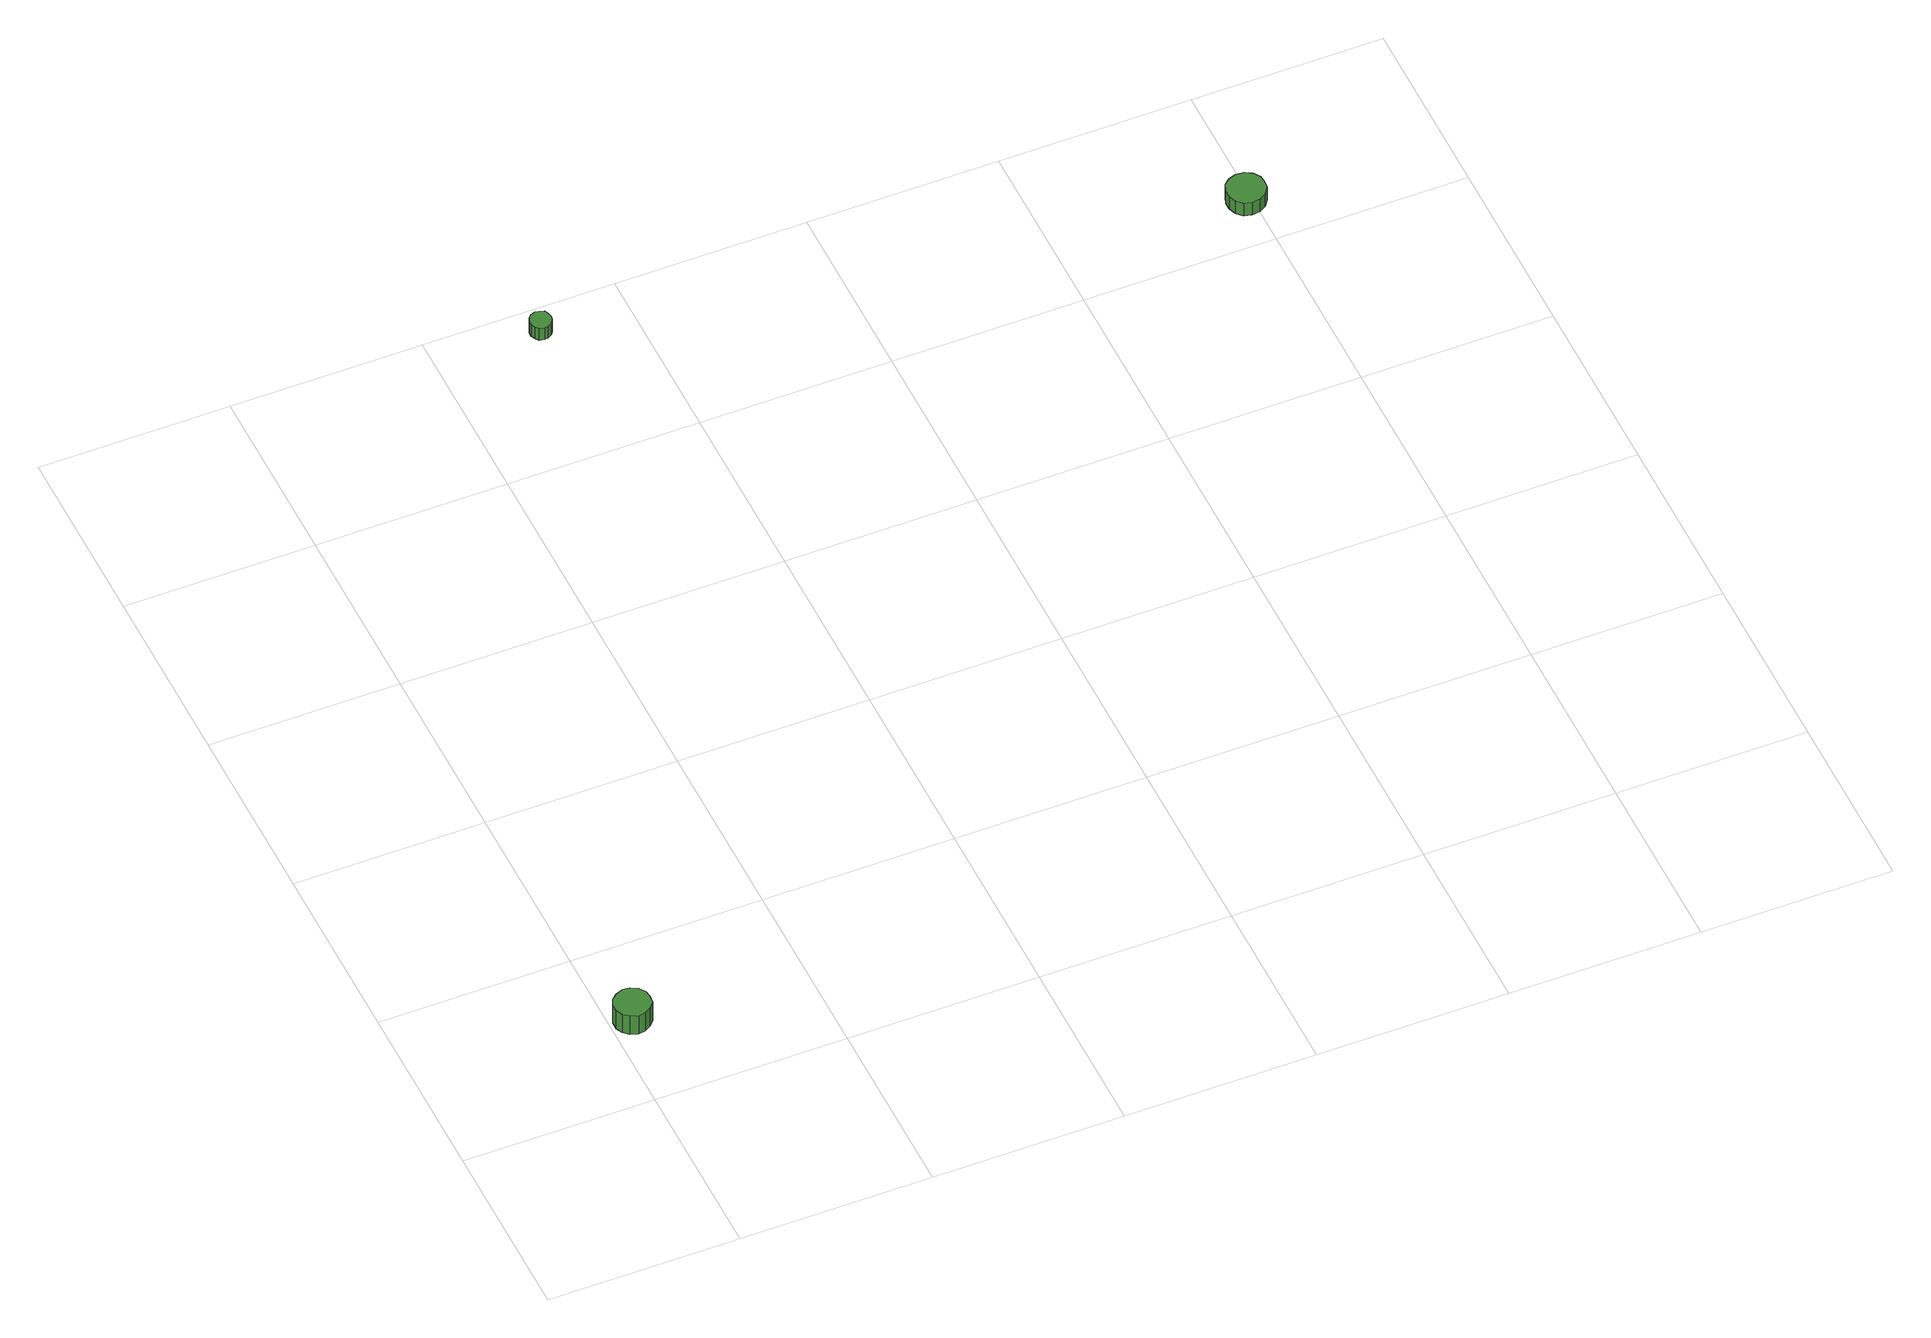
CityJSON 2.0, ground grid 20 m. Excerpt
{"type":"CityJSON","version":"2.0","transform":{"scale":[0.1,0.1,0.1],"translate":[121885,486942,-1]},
"CityObjects":{
"tree1":{"type":"SolitaryVegetationObject","attributes":{"function":"something"},"geometry":[{"type":"MultiSurface","lod":"1","boundaries":[[[0,1,2,3,4,5,6,7,8,9,10,11,12,13,14]],[[15,16,17,18,19,20,21,22,23,24,25,26,27,28,29]],[[0,29,28,1]],[[1,28,27,2]],[[2,27,26,3]],[[3,26,25,4]],[[4,25,24,5]],[[5,24,23,6]],[[6,23,22,7]],[[7,22,21,8]],[[8,21,20,9]],[[9,20,19,10]],[[10,19,18,11]],[[11,18,17,12]],[[12,17,16,13]],[[13,16,15,14]],[[14,15,29,0]]]}]},
"tree2":{"type":"SolitaryVegetationObject","attributes":{"function":"something"}},
"tree3":{"type":"SolitaryVegetationObject","attributes":{"function":"something"}},
"tree4":{"type":"SolitaryVegetationObject","attributes":{"function":"something"}},
"tree5":{"type":"SolitaryVegetationObject","attributes":{"function":"something"},"geometry":[{"type":"MultiSurface","lod":"1","boundaries":[[[30,31,32,33,34,35,36,37,38,39,40,41,42,43,44]],[[45,46,47,48,49,50,51,52,53,54,55,56,57,58,59]],[[30,59,58,31]],[[31,58,57,32]],[[32,57,56,33]],[[33,56,55,34]],[[34,55,54,35]],[[35,54,53,36]],[[36,53,52,37]],[[37,52,51,38]],[[38,51,50,39]],[[39,50,49,40]],[[40,49,48,41]],[[41,48,47,42]],[[42,47,46,43]],[[43,46,45,44]],[[44,45,59,30]]]}]},
"tree6":{"type":"SolitaryVegetationObject","attributes":{"function":"something"}},
"tree7":{"type":"SolitaryVegetationObject","attributes":{"function":"something"},"geometry":[{"type":"MultiSurface","lod":"1","boundaries":[[[60,61,62,63,64,65,66,67,68,69,70,71,72,73,74]],[[75,76,77,78,79,80,81,82,83,84,85,86,87,88,89]],[[60,89,88,61]],[[61,88,87,62]],[[62,87,86,63]],[[63,86,85,64]],[[64,85,84,65]],[[65,84,83,66]],[[66,83,82,67]],[[67,82,81,68]],[[68,81,80,69]],[[69,80,79,70]],[[70,79,78,71]],[[71,78,77,72]],[[72,77,76,73]],[[73,76,75,74]],[[74,75,89,60]]]}]}
},
"vertices":[
[40,102,36],[39,110,36],[34,116,36],[27,120,36],[20,121,36],[12,118,36],[6,113,36],[3,106,36],[3,98,36],[6,91,36],[12,86,36],[20,83,36],[27,84,36],[34,88,36],[39,94,36],[39,94,11],[34,88,11],[27,84,11],[20,83,11],[12,86,11],[6,91,11],[3,98,11],[3,106,11],[6,113,11],[12,118,11],[20,121,11],[27,120,11],[34,116,11],[39,110,11],[40,102,11],
[321,970,25],[320,975,25],[318,979,25],[313,981,25],[309,982,25],[304,980,25],[301,977,25],[299,973,25],[299,968,25],[301,964,25],[304,960,25],[309,959,25],[313,959,25],[318,962,25],[320,966,25],[320,966,9],[318,962,9],[313,959,9],[309,959,9],[304,960,9],[301,964,9],[299,968,9],[299,973,9],[301,977,9],[304,980,9],[309,982,9],[313,981,9],[318,979,9],[320,975,9],[321,970,9],
[1014,858,25],[1013,866,25],[1008,873,25],[1001,877,25],[992,878,25],[984,875,25],[978,870,25],[975,862,25],[975,854,25],[978,846,25],[984,840,25],[992,838,25],[1001,839,25],[1008,843,25],[1013,850,25],[1013,850,8],[1008,843,8],[1001,839,8],[992,838,8],[984,840,8],[978,846,8],[975,854,8],[975,862,8],[978,870,8],[984,875,8],[992,878,8],[1001,877,8],[1008,873,8],[1013,866,8],[1014,858,8]
]}
